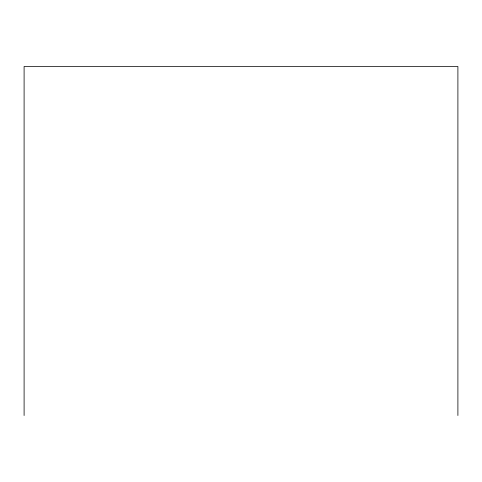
<?xml version="1.0" encoding="UTF-8"?>
<svg xmlns="http://www.w3.org/2000/svg" width="482" height="482" viewBox="0 0 482 482"><rect width="100%" height="100%" fill="white"/><g stroke="black" fill="none" stroke-linecap="round" stroke-linejoin="round"><path stroke-width="0.72" d="M457.9 415.52L457.9 66.48L24.1 66.48L24.1 415.52"/></g></svg>
